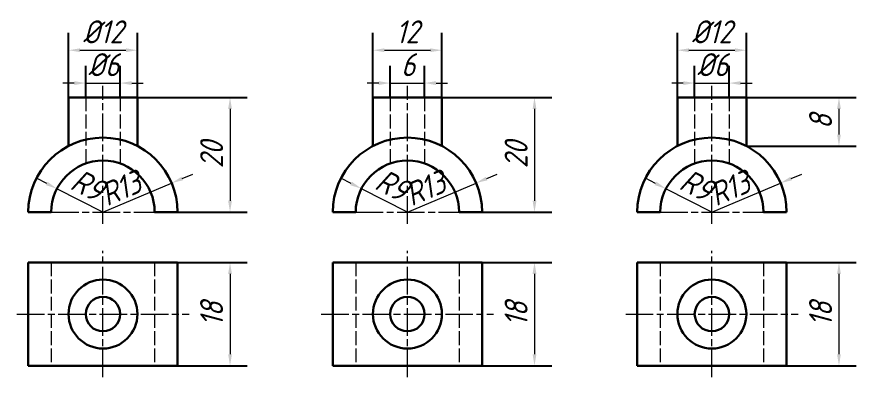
# Model space of a CAD drawing. Header units: millimetres. Extents: x -605 to 1658, y -518 to 346.
# Drawn here: x 1512.3 to 1658.4, y 86.7 to 149.5 of the extents above; entities that cross this region are included whole.
import ezdxf

# ---------------------------------------------------------------- set-up
doc = ezdxf.new("R2010")
doc.units = ezdxf.units.MM
doc.header["$LTSCALE"] = 0.4
doc.linetypes.add('ACAD_ISO02W100', pattern=[15, 12, -3])
doc.linetypes.add('ACAD_ISO08W100', pattern=[36, 24, -3, 6, -3])
for name, color, linetype, lineweight in [('A0粗实线', 7, 'Continuous', 30), ('A2点画线', 7, 'ACAD_ISO08W100', 15), ('A3虚线', 7, 'ACAD_ISO02W100', 20), ('Z6尺寸', 250, 'Continuous', 20)]:
    doc.layers.add(name, color=color, linetype=linetype, lineweight=lineweight)
doc.styles.add('可调文字', font='gbeitc.shx', dxfattribs={"bigfont": 'gbcbig.shx'})
doc.dimstyles.new('A_ISO零装', dxfattribs={"dimscale": 2, "dimtxt": 2, "dimasz": 2, "dimexe": 1.5, "dimexo": 0, "dimgap": 0.6, "dimtad": 1, "dimdec": 0, "dimdsep": 46, "dimtxsty": '可调文字', "dimcen": 2.5, "dimclrd": 256, "dimclrt": 256, "dimadec": 0, "dimazin": 0, "dimtfac": 1, "dimtdec": 0, "dimtmove": 0, "dimatfit": 1, "dimfxl": 1, "dimlwd": -1, "dimarcsym": 0})
doc.dimstyles.new('A_ISO零装$4', dxfattribs={"dimscale": 2, "dimtxt": 2, "dimasz": 2, "dimexe": 1.5, "dimexo": 0, "dimgap": 0.6, "dimtad": 1, "dimtoh": 1, "dimdec": 0, "dimdsep": 46, "dimtxsty": '可调文字', "dimcen": 2.5, "dimclrd": 256, "dimclrt": 256, "dimadec": 0, "dimazin": 0, "dimtfac": 1, "dimtdec": 0, "dimtmove": 0, "dimatfit": 2, "dimfxl": 1, "dimlwd": -1, "dimarcsym": 0})

# ---------------------------------------------------------------- blocks, each defined once
blk = doc.blocks.new('*D139')
at = {"layer": 'Z6尺寸', "color": 0, "lineweight": -2, "transparency": 16777216}
for p, q in [((1521.27, 135.46), (1521.27, 146.68)), ((1533.27, 135.46), (1533.27, 146.68))]:
    blk.add_line(p, q, dxfattribs=at)
at = {"layer": 'Z6尺寸', "transparency": 16777216}
blk.add_line((1523.27, 143.68), (1531.27, 143.68), dxfattribs=at)
for points in [[(1523.27, 144.01), (1523.27, 143.35), (1521.27, 143.68)], [(1531.27, 144.01), (1531.27, 143.35), (1533.27, 143.68)]]:
    blk.add_solid(points, dxfattribs=at)
at = {"layer": 'Z6尺寸', "transparency": 16777216, "insert": (1527.27, 146.88), "char_height": 4, "attachment_point": 5, "style": '可调文字'}
blk.add_mtext('%%C12', dxfattribs=at)
blk = doc.blocks.new('*D140')
at = {"layer": 'Z6尺寸', "color": 0, "lineweight": -2, "transparency": 16777216}
for p, q in [((1524.27, 135.46), (1524.27, 140.96)), ((1530.27, 135.46), (1530.27, 140.96))]:
    blk.add_line(p, q, dxfattribs=at)
at = {"layer": 'Z6尺寸', "transparency": 16777216}
for p, q in [((1522.27, 137.96), (1520.27, 137.96)), ((1524.27, 137.96), (1530.27, 137.96)), ((1532.27, 137.96), (1534.27, 137.96))]:
    blk.add_line(p, q, dxfattribs=at)
for points in [[(1522.27, 138.29), (1522.27, 137.62), (1524.27, 137.96)], [(1532.27, 138.29), (1532.27, 137.62), (1530.27, 137.96)]]:
    blk.add_solid(points, dxfattribs=at)
at = {"layer": 'Z6尺寸', "transparency": 16777216, "insert": (1527.4, 141.16), "char_height": 4, "attachment_point": 5, "style": '可调文字'}
blk.add_mtext('%%C6', dxfattribs=at)
blk = doc.blocks.new('*D141')
at = {"layer": 'Z6尺寸', "transparency": 16777216}
for p, q in [((1517.48, 120.48), (1515.7, 121.39)), ((1527.27, 115.46), (1519.26, 119.56))]:
    blk.add_line(p, q, dxfattribs=at)
blk.add_solid([(1517.63, 120.77), (1517.33, 120.18), (1519.26, 119.56)], dxfattribs=at)
at = {"layer": 'Z6尺寸', "transparency": 16777216, "insert": (1524.61, 120.2), "char_height": 4, "attachment_point": 5, "rotation": 332.8543, "style": '可调文字'}
blk.add_mtext('R9', dxfattribs=at)
blk = doc.blocks.new('*D142')
at = {"layer": 'Z6尺寸', "transparency": 16777216}
for p, q in [((1541.07, 121.33), (1542.91, 122.12)), ((1527.27, 115.46), (1539.23, 120.55))]:
    blk.add_line(p, q, dxfattribs=at)
blk.add_solid([(1540.94, 121.64), (1541.2, 121.03), (1539.23, 120.55)], dxfattribs=at)
at = {"layer": 'Z6尺寸', "transparency": 16777216, "insert": (1530.39, 119.65), "char_height": 4, "attachment_point": 5, "rotation": 23.0659, "style": '可调文字'}
blk.add_mtext('R13', dxfattribs=at)
blk = doc.blocks.new('*D143')
at = {"layer": 'Z6尺寸', "color": 0, "lineweight": -2, "transparency": 16777216}
for p, q in [((1533.27, 135.46), (1552.39, 135.46)), ((1540.27, 115.46), (1552.39, 115.46))]:
    blk.add_line(p, q, dxfattribs=at)
at = {"layer": 'Z6尺寸', "transparency": 16777216}
blk.add_line((1549.39, 133.46), (1549.39, 117.46), dxfattribs=at)
for points in [[(1549.06, 133.46), (1549.72, 133.46), (1549.39, 135.46)], [(1549.06, 117.46), (1549.72, 117.46), (1549.39, 115.46)]]:
    blk.add_solid(points, dxfattribs=at)
at = {"layer": 'Z6尺寸', "transparency": 16777216, "insert": (1546.19, 125.46), "char_height": 4, "attachment_point": 5, "rotation": 90, "style": '可调文字'}
blk.add_mtext('20', dxfattribs=at)
blk = doc.blocks.new('*D144')
at = {"layer": 'Z6尺寸', "color": 0, "lineweight": -2, "transparency": 16777216}
for p, q in [((1540.27, 106.73), (1552.39, 106.73)), ((1540.27, 88.73), (1552.39, 88.73))]:
    blk.add_line(p, q, dxfattribs=at)
at = {"layer": 'Z6尺寸', "transparency": 16777216}
blk.add_line((1549.39, 104.73), (1549.39, 90.73), dxfattribs=at)
for points in [[(1549.06, 104.73), (1549.72, 104.73), (1549.39, 106.73)], [(1549.06, 90.73), (1549.72, 90.73), (1549.39, 88.73)]]:
    blk.add_solid(points, dxfattribs=at)
at = {"layer": 'Z6尺寸', "transparency": 16777216, "insert": (1546.19, 97.73), "char_height": 4, "attachment_point": 5, "rotation": 90, "style": '可调文字'}
blk.add_mtext('18', dxfattribs=at)
blk = doc.blocks.new('*D148')
at = {"layer": 'Z6尺寸', "color": 0, "lineweight": -2, "transparency": 16777216}
for p, q in [((1574.27, 135.46), (1574.27, 146.68)), ((1586.27, 135.46), (1586.27, 146.68))]:
    blk.add_line(p, q, dxfattribs=at)
at = {"layer": 'Z6尺寸', "transparency": 16777216}
blk.add_line((1576.27, 143.68), (1584.27, 143.68), dxfattribs=at)
for points in [[(1576.27, 144.01), (1576.27, 143.35), (1574.27, 143.68)], [(1584.27, 144.01), (1584.27, 143.35), (1586.27, 143.68)]]:
    blk.add_solid(points, dxfattribs=at)
at = {"layer": 'Z6尺寸', "transparency": 16777216, "insert": (1580.27, 146.88), "char_height": 4, "attachment_point": 5, "style": '可调文字'}
blk.add_mtext('12', dxfattribs=at)
blk = doc.blocks.new('*D147')
at = {"layer": 'Z6尺寸', "color": 0, "lineweight": -2, "transparency": 16777216}
for p, q in [((1577.27, 135.46), (1577.27, 140.96)), ((1583.27, 135.46), (1583.27, 140.96))]:
    blk.add_line(p, q, dxfattribs=at)
at = {"layer": 'Z6尺寸', "transparency": 16777216}
for p, q in [((1575.27, 137.96), (1573.27, 137.96)), ((1577.27, 137.96), (1583.27, 137.96)), ((1585.27, 137.96), (1587.27, 137.96))]:
    blk.add_line(p, q, dxfattribs=at)
for points in [[(1575.27, 138.29), (1575.27, 137.62), (1577.27, 137.96)], [(1585.27, 138.29), (1585.27, 137.62), (1583.27, 137.96)]]:
    blk.add_solid(points, dxfattribs=at)
at = {"layer": 'Z6尺寸', "transparency": 16777216, "insert": (1580.4, 141.16), "char_height": 4, "attachment_point": 5, "style": '可调文字'}
blk.add_mtext('6', dxfattribs=at)
blk = doc.blocks.new('*D145')
at = {"layer": 'Z6尺寸', "color": 0, "lineweight": -2, "transparency": 16777216}
for p, q in [((1586.27, 135.46), (1605.39, 135.46)), ((1593.27, 115.46), (1605.39, 115.46))]:
    blk.add_line(p, q, dxfattribs=at)
at = {"layer": 'Z6尺寸', "transparency": 16777216}
blk.add_line((1602.39, 133.46), (1602.39, 117.46), dxfattribs=at)
for points in [[(1602.06, 133.46), (1602.72, 133.46), (1602.39, 135.46)], [(1602.06, 117.46), (1602.72, 117.46), (1602.39, 115.46)]]:
    blk.add_solid(points, dxfattribs=at)
at = {"layer": 'Z6尺寸', "transparency": 16777216, "insert": (1599.19, 125.46), "char_height": 4, "attachment_point": 5, "rotation": 90, "style": '可调文字'}
blk.add_mtext('20', dxfattribs=at)
blk = doc.blocks.new('*D146')
at = {"layer": 'Z6尺寸', "color": 0, "lineweight": -2, "transparency": 16777216}
for p, q in [((1593.27, 106.73), (1605.39, 106.73)), ((1593.27, 88.73), (1605.39, 88.73))]:
    blk.add_line(p, q, dxfattribs=at)
at = {"layer": 'Z6尺寸', "transparency": 16777216}
blk.add_line((1602.39, 104.73), (1602.39, 90.73), dxfattribs=at)
for points in [[(1602.06, 104.73), (1602.72, 104.73), (1602.39, 106.73)], [(1602.06, 90.73), (1602.72, 90.73), (1602.39, 88.73)]]:
    blk.add_solid(points, dxfattribs=at)
at = {"layer": 'Z6尺寸', "transparency": 16777216, "insert": (1599.19, 97.73), "char_height": 4, "attachment_point": 5, "rotation": 90, "style": '可调文字'}
blk.add_mtext('18', dxfattribs=at)
blk = doc.blocks.new('*D151')
at = {"layer": 'Z6尺寸', "color": 0, "lineweight": -2, "transparency": 16777216}
for p, q in [((1627.27, 135.46), (1627.27, 146.68)), ((1639.27, 135.46), (1639.27, 146.68))]:
    blk.add_line(p, q, dxfattribs=at)
at = {"layer": 'Z6尺寸', "transparency": 16777216}
blk.add_line((1629.27, 143.68), (1637.27, 143.68), dxfattribs=at)
for points in [[(1629.27, 144.01), (1629.27, 143.35), (1627.27, 143.68)], [(1637.27, 144.01), (1637.27, 143.35), (1639.27, 143.68)]]:
    blk.add_solid(points, dxfattribs=at)
at = {"layer": 'Z6尺寸', "transparency": 16777216, "insert": (1633.27, 146.88), "char_height": 4, "attachment_point": 5, "style": '可调文字'}
blk.add_mtext('%%C12', dxfattribs=at)
blk = doc.blocks.new('*D150')
at = {"layer": 'Z6尺寸', "color": 0, "lineweight": -2, "transparency": 16777216}
for p, q in [((1630.27, 135.46), (1630.27, 140.96)), ((1636.27, 135.46), (1636.27, 140.96))]:
    blk.add_line(p, q, dxfattribs=at)
at = {"layer": 'Z6尺寸', "transparency": 16777216}
for p, q in [((1628.27, 137.96), (1626.27, 137.96)), ((1630.27, 137.96), (1636.27, 137.96)), ((1638.27, 137.96), (1640.27, 137.96))]:
    blk.add_line(p, q, dxfattribs=at)
for points in [[(1628.27, 138.29), (1628.27, 137.62), (1630.27, 137.96)], [(1638.27, 138.29), (1638.27, 137.62), (1636.27, 137.96)]]:
    blk.add_solid(points, dxfattribs=at)
at = {"layer": 'Z6尺寸', "transparency": 16777216, "insert": (1633.4, 141.16), "char_height": 4, "attachment_point": 5, "style": '可调文字'}
blk.add_mtext('%%C6', dxfattribs=at)
blk = doc.blocks.new('*D149')
at = {"layer": 'Z6尺寸', "color": 0, "lineweight": -2, "transparency": 16777216}
for p, q in [((1646.27, 106.73), (1658.39, 106.73)), ((1646.27, 88.73), (1658.39, 88.73))]:
    blk.add_line(p, q, dxfattribs=at)
at = {"layer": 'Z6尺寸', "transparency": 16777216}
blk.add_line((1655.39, 104.73), (1655.39, 90.73), dxfattribs=at)
for points in [[(1655.06, 104.73), (1655.72, 104.73), (1655.39, 106.73)], [(1655.06, 90.73), (1655.72, 90.73), (1655.39, 88.73)]]:
    blk.add_solid(points, dxfattribs=at)
at = {"layer": 'Z6尺寸', "transparency": 16777216, "insert": (1652.19, 97.73), "char_height": 4, "attachment_point": 5, "rotation": 90, "style": '可调文字'}
blk.add_mtext('18', dxfattribs=at)
blk = doc.blocks.new('*D152')
at = {"layer": 'Z6尺寸', "color": 0, "lineweight": -2, "transparency": 16777216}
for p, q in [((1639.27, 135.46), (1658.39, 135.46)), ((1639.27, 126.99), (1658.39, 126.99))]:
    blk.add_line(p, q, dxfattribs=at)
at = {"layer": 'Z6尺寸', "transparency": 16777216}
blk.add_line((1655.39, 133.46), (1655.39, 128.99), dxfattribs=at)
for points in [[(1655.06, 133.46), (1655.72, 133.46), (1655.39, 135.46)], [(1655.06, 128.99), (1655.72, 128.99), (1655.39, 126.99)]]:
    blk.add_solid(points, dxfattribs=at)
at = {"layer": 'Z6尺寸', "transparency": 16777216, "insert": (1652.19, 131.22), "char_height": 4, "attachment_point": 5, "rotation": 90, "style": '可调文字'}
blk.add_mtext('8', dxfattribs=at)
blk = doc.blocks.new('*D153')
at = {"layer": 'Z6尺寸', "transparency": 16777216}
for p, q in [((1570.48, 120.48), (1568.7, 121.39)), ((1580.27, 115.46), (1572.26, 119.56))]:
    blk.add_line(p, q, dxfattribs=at)
blk.add_solid([(1570.63, 120.77), (1570.33, 120.18), (1572.26, 119.56)], dxfattribs=at)
at = {"layer": 'Z6尺寸', "transparency": 16777216, "insert": (1577.61, 120.2), "char_height": 4, "attachment_point": 5, "rotation": 332.8543, "style": '可调文字'}
blk.add_mtext('R9', dxfattribs=at)
blk = doc.blocks.new('*D154')
at = {"layer": 'Z6尺寸', "transparency": 16777216}
for p, q in [((1594.07, 121.33), (1595.91, 122.12)), ((1580.27, 115.46), (1592.23, 120.55))]:
    blk.add_line(p, q, dxfattribs=at)
blk.add_solid([(1593.94, 121.64), (1594.2, 121.03), (1592.23, 120.55)], dxfattribs=at)
at = {"layer": 'Z6尺寸', "transparency": 16777216, "insert": (1583.39, 119.65), "char_height": 4, "attachment_point": 5, "rotation": 23.0659, "style": '可调文字'}
blk.add_mtext('R13', dxfattribs=at)
blk = doc.blocks.new('*D155')
at = {"layer": 'Z6尺寸', "transparency": 16777216}
for p, q in [((1623.48, 120.48), (1621.7, 121.39)), ((1633.27, 115.46), (1625.26, 119.56))]:
    blk.add_line(p, q, dxfattribs=at)
blk.add_solid([(1623.63, 120.77), (1623.33, 120.18), (1625.26, 119.56)], dxfattribs=at)
at = {"layer": 'Z6尺寸', "transparency": 16777216, "insert": (1630.61, 120.2), "char_height": 4, "attachment_point": 5, "rotation": 332.8543, "style": '可调文字'}
blk.add_mtext('R9', dxfattribs=at)
blk = doc.blocks.new('*D156')
at = {"layer": 'Z6尺寸', "transparency": 16777216}
for p, q in [((1647.07, 121.33), (1648.91, 122.12)), ((1633.27, 115.46), (1645.23, 120.55))]:
    blk.add_line(p, q, dxfattribs=at)
blk.add_solid([(1646.94, 121.64), (1647.2, 121.03), (1645.23, 120.55)], dxfattribs=at)
at = {"layer": 'Z6尺寸', "transparency": 16777216, "insert": (1636.39, 119.65), "char_height": 4, "attachment_point": 5, "rotation": 23.0659, "style": '可调文字'}
blk.add_mtext('R13', dxfattribs=at)

msp = doc.modelspace()

# ---------------------------------------------------------------- linework, layer by layer
at = {"layer": 'A0粗实线'}
for p, q in [((1533.27, 135.46), (1521.27, 135.46)), ((1521.27, 135.46), (1521.27, 126.99)), ((1533.27, 135.46), (1533.27, 126.99)), ((1586.27, 135.46), (1574.27, 135.46)), ((1574.27, 135.46), (1574.27, 126.99)), ((1586.27, 135.46), (1586.27, 126.99)), ((1639.27, 135.46), (1627.27, 135.46)), ((1627.27, 135.46), (1627.27, 126.99)), ((1639.27, 135.46), (1639.27, 126.99)), ((1518.27, 115.46), (1514.27, 115.46)), ((1536.27, 115.46), (1540.27, 115.46)), ((1571.27, 115.46), (1567.27, 115.46)), ((1589.27, 115.46), (1593.27, 115.46)), ((1624.27, 115.46), (1620.27, 115.46)), ((1642.27, 115.46), (1646.27, 115.46)), ((1514.27, 106.73), (1540.27, 106.73)), ((1514.27, 88.73), (1514.27, 106.73)), ((1540.27, 106.73), (1540.27, 88.73)), ((1567.27, 106.73), (1593.27, 106.73)), ((1567.27, 88.73), (1567.27, 106.73)), ((1593.27, 106.73), (1593.27, 88.73)), ((1620.27, 106.73), (1646.27, 106.73)), ((1620.27, 88.73), (1620.27, 106.73)), ((1646.27, 106.73), (1646.27, 88.73)), ((1540.27, 88.73), (1514.27, 88.73)), ((1593.27, 88.73), (1567.27, 88.73)), ((1646.27, 88.73), (1620.27, 88.73))]:
    msp.add_line(p, q, dxfattribs=at)
for centre, radius in [((1527.27, 97.73), 6), ((1580.27, 97.73), 6), ((1633.27, 97.73), 6), ((1527.27, 97.73), 3), ((1580.27, 97.73), 3), ((1633.27, 97.73), 3)]:
    msp.add_circle(centre, radius, dxfattribs=at)
for centre, radius in [((1527.27, 115.46), 13), ((1580.27, 115.46), 13), ((1633.27, 115.46), 13), ((1527.27, 115.46), 9), ((1580.27, 115.46), 9), ((1633.27, 115.46), 9)]:
    msp.add_arc(centre, radius, 0, 180, dxfattribs=at)
at = {"layer": 'A2点画线', "ltscale": 0.5}
for p, q in [((1527.27, 113.46), (1527.27, 137.46)), ((1580.27, 113.46), (1580.27, 137.46)), ((1633.27, 113.46), (1633.27, 137.46)), ((1518.27, 115.46), (1536.27, 115.46)), ((1571.27, 115.46), (1589.27, 115.46)), ((1624.27, 115.46), (1642.27, 115.46)), ((1527.27, 86.73), (1527.27, 108.73)), ((1580.27, 86.73), (1580.27, 108.73)), ((1633.27, 86.73), (1633.27, 108.73)), ((1512.27, 97.73), (1542.27, 97.73)), ((1565.27, 97.73), (1595.27, 97.73)), ((1618.27, 97.73), (1648.27, 97.73))]:
    msp.add_line(p, q, dxfattribs=at)
at = {"layer": 'A3虚线', "ltscale": 0.5}
for p, q in [((1524.27, 135.46), (1524.27, 123.94)), ((1530.27, 135.46), (1530.27, 123.94)), ((1577.27, 135.46), (1577.27, 123.94)), ((1583.27, 135.46), (1583.27, 123.94)), ((1630.27, 135.46), (1630.27, 123.94)), ((1636.27, 135.46), (1636.27, 123.94)), ((1518.27, 106.73), (1518.27, 88.73)), ((1536.27, 106.73), (1536.27, 88.73)), ((1571.27, 106.73), (1571.27, 88.73)), ((1589.27, 106.73), (1589.27, 88.73)), ((1624.27, 106.73), (1624.27, 88.73)), ((1642.27, 106.73), (1642.27, 88.73))]:
    msp.add_line(p, q, dxfattribs=at)

# ---------------------------------------------------------------- dimensions: what is measured, and where the dimension line sits
at = {"layer": 'Z6尺寸', "color": 18, "true_color": 0x000000}
for base, p1, p2, picture, middle in [((1533.27, 143.68), (1521.27, 135.46), (1533.27, 135.46), '*D139', (1527.27, 146.88)), ((1639.27, 143.68), (1627.27, 135.46), (1639.27, 135.46), '*D151', (1633.27, 146.88))]:
    dim = msp.add_linear_dim(base=base, p1=p1, p2=p2, text='%%C<>', dimstyle='A_ISO零装', override={"dimasz": 1, "dimtmove": 2}, dxfattribs=at)
    dim.commit()
    dim.dimension.update_dxf_attribs({"geometry": picture, "text_midpoint": middle})
dim = msp.add_linear_dim(base=(1586.27, 143.68), p1=(1574.27, 135.46), p2=(1586.27, 135.46), dimstyle='A_ISO零装', override={"dimasz": 1, "dimtmove": 2}, dxfattribs=at)
dim.commit()
dim.dimension.update_dxf_attribs({"geometry": '*D148', "text_midpoint": (1580.27, 146.88)})
for base, p1, p2, picture, middle in [((1530.27, 137.96), (1524.27, 135.46), (1530.27, 135.46), '*D140', (1527.4, 141.16)), ((1636.27, 137.96), (1630.27, 135.46), (1636.27, 135.46), '*D150', (1633.4, 141.16))]:
    dim = msp.add_linear_dim(base=base, p1=p1, p2=p2, text='%%C<>', dimstyle='A_ISO零装', override={"dimasz": 1, "dimtmove": 2}, dxfattribs=at)
    dim.commit()
    dim.dimension.update_dxf_attribs({"geometry": picture, "text_midpoint": middle, "dimtype": 160})
dim = msp.add_linear_dim(base=(1583.27, 137.96), p1=(1577.27, 135.46), p2=(1583.27, 135.46), dimstyle='A_ISO零装', override={"dimasz": 1, "dimtmove": 2}, dxfattribs=at)
dim.commit()
dim.dimension.update_dxf_attribs({"geometry": '*D147', "text_midpoint": (1580.4, 141.16), "dimtype": 160})
for base, p1, p2, picture, middle in [((1549.39, 115.46), (1533.27, 135.46), (1540.27, 115.46), '*D143', (1546.19, 125.46)), ((1602.39, 115.46), (1586.27, 135.46), (1593.27, 115.46), '*D145', (1599.19, 125.46)), ((1655.39, 126.99), (1639.27, 135.46), (1639.27, 126.99), '*D152', (1652.19, 131.22)), ((1549.39, 88.73), (1540.27, 106.73), (1540.27, 88.73), '*D144', (1546.19, 97.73)), ((1602.39, 88.73), (1593.27, 106.73), (1593.27, 88.73), '*D146', (1599.19, 97.73)), ((1655.39, 88.73), (1646.27, 106.73), (1646.27, 88.73), '*D149', (1652.19, 97.73))]:
    dim = msp.add_linear_dim(base=base, p1=p1, p2=p2, angle=90, dimstyle='A_ISO零装', override={"dimasz": 1, "dimtmove": 2}, dxfattribs=at)
    dim.commit()
    dim.dimension.update_dxf_attribs({"geometry": picture, "text_midpoint": middle})
for center, mpoint, picture, middle in [((1527.27, 115.46), (1519.26, 119.56), '*D141', (1524.61, 120.2)), ((1527.27, 115.46), (1539.23, 120.55), '*D142', (1530.39, 119.65)), ((1580.27, 115.46), (1572.26, 119.56), '*D153', (1577.61, 120.2)), ((1580.27, 115.46), (1592.23, 120.55), '*D154', (1583.39, 119.65)), ((1633.27, 115.46), (1625.26, 119.56), '*D155', (1630.61, 120.2)), ((1633.27, 115.46), (1645.23, 120.55), '*D156', (1636.39, 119.65))]:
    dim = msp.add_radius_dim(center=center, mpoint=mpoint, dimstyle='A_ISO零装$4', override={"dimasz": 1, "dimtoh": 0, "dimtmove": 2, "dimatfit": 1}, dxfattribs=at)
    dim.commit()
    dim.dimension.update_dxf_attribs({"geometry": picture, "text_midpoint": middle, "dimtype": 164})

doc.saveas('drawing.dxf')
